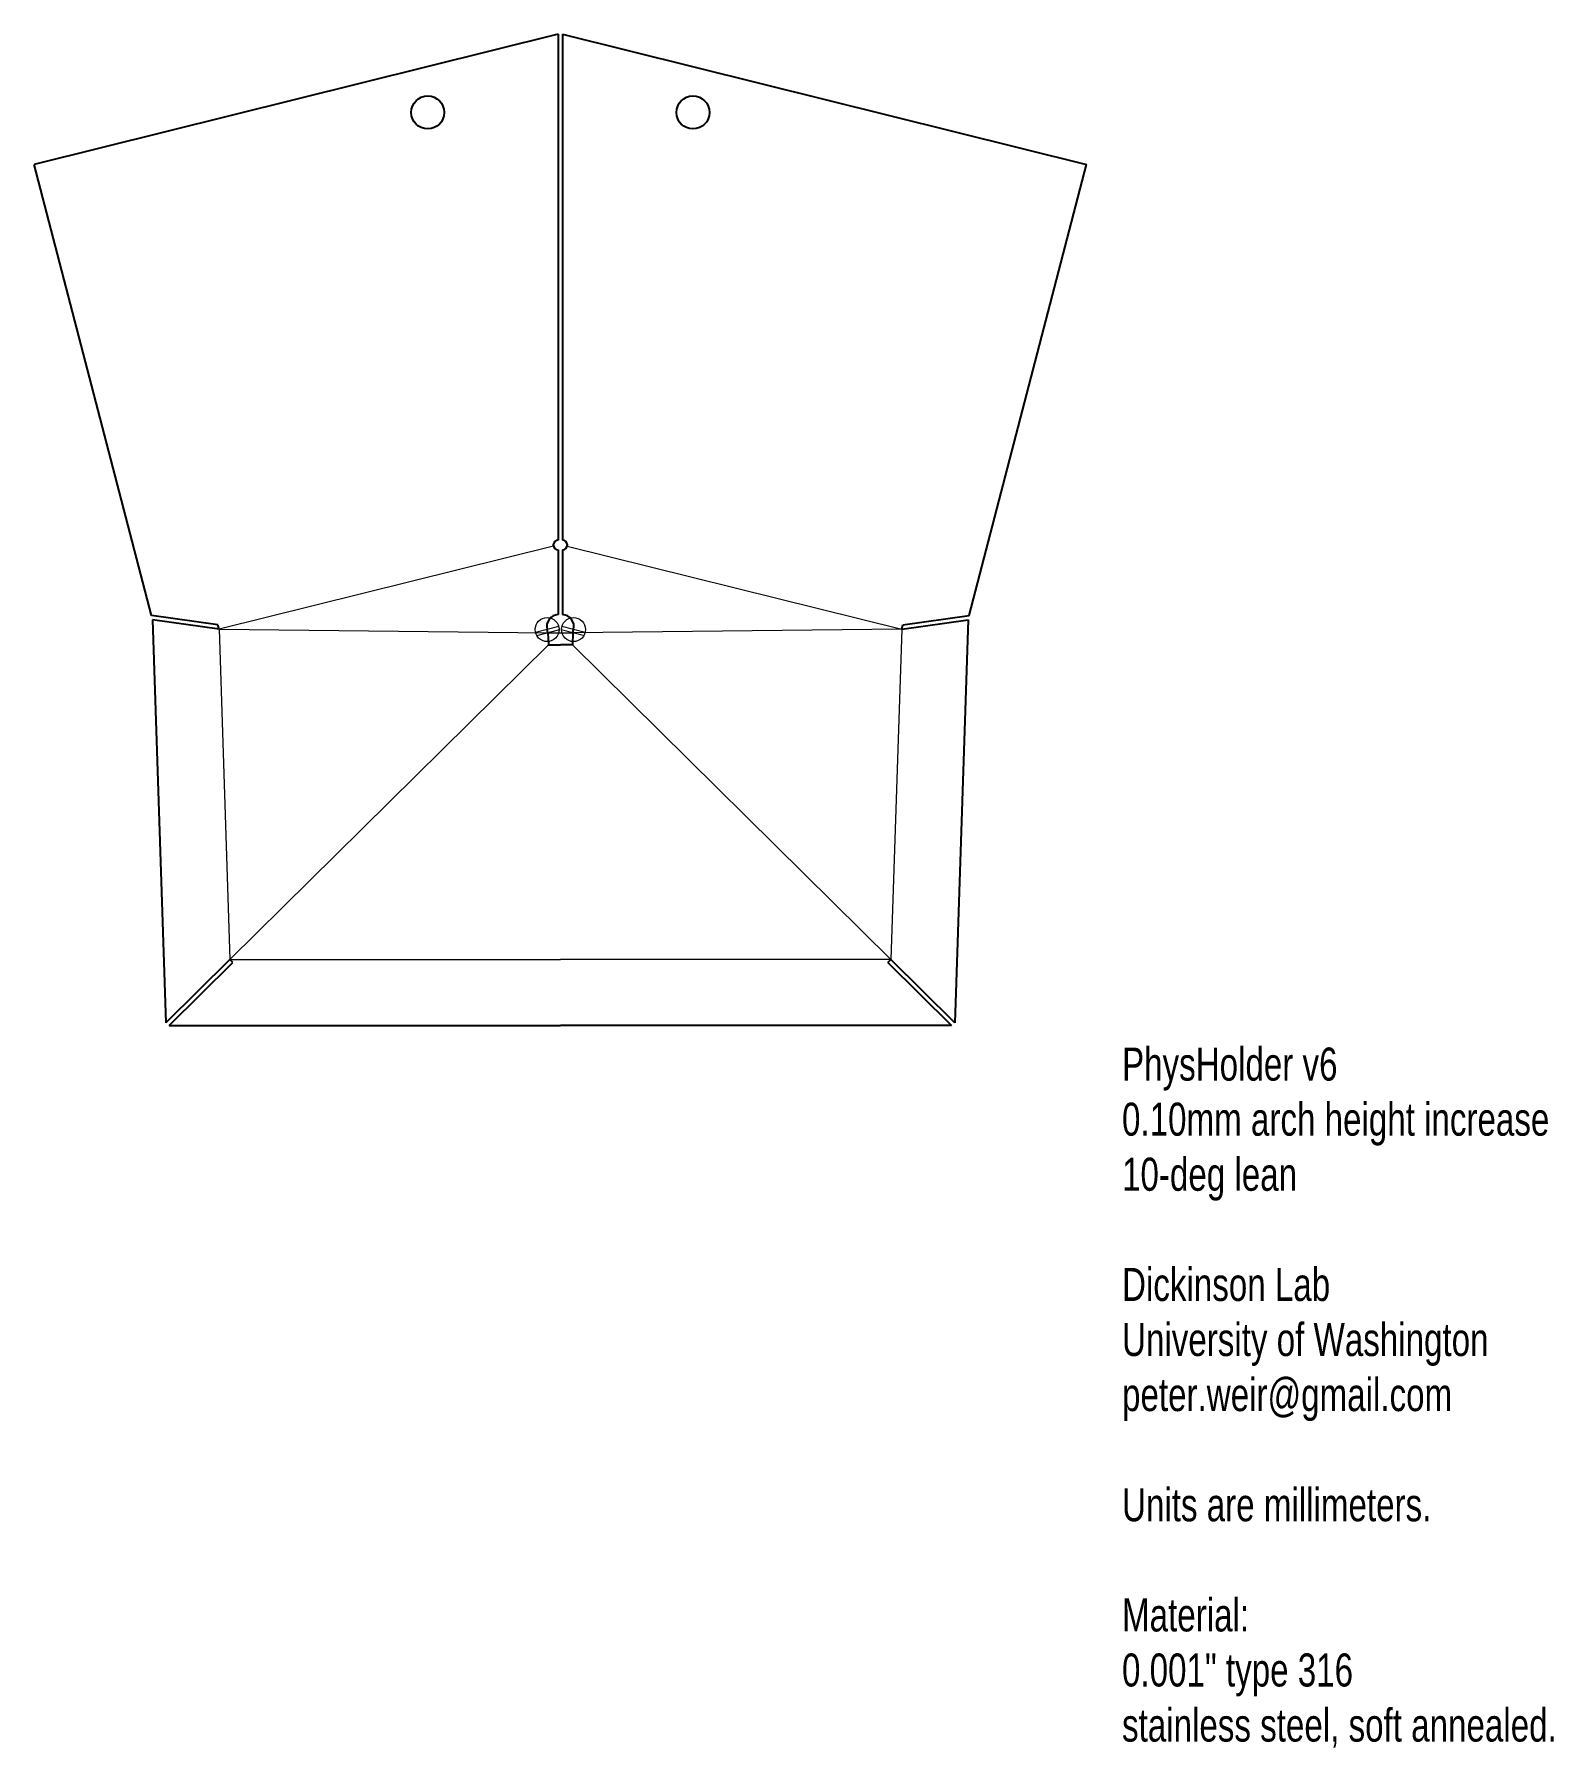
# Model space of a CAD drawing. Header units: millimetres. Extents: x -15.9 to 30.1, y -34.2 to 17.7.
import ezdxf

# ---------------------------------------------------------------- set-up
doc = ezdxf.new("R2010")
doc.units = ezdxf.units.MM
for name, color, linetype, lineweight in [('Construction', 39, 'CONTINUOUS', 0), ('Dimensions', 3, 'CONTINUOUS', 0), ('Folds', 8, 'CONTINUOUS', 0)]:
    doc.layers.add(name, color=color, linetype=linetype, lineweight=lineweight)
doc.layers.add('Outline', color=7, linetype='CONTINUOUS')
doc.styles.get("Standard").update_dxf_attribs({"font": 'txt', "width": 0.75})

msp = doc.modelspace()

# ---------------------------------------------------------------- linework, layer by layer
at = {"layer": 'Construction'}
for p, q in [((-0.049, -0.259), (-0.751, -0.442)), ((-0.024, -0.356), (-0.726, -0.539)), ((-0.375, -0.447), (0.375, -0.447)), ((0.726, -0.539), (0.024, -0.356)), ((0.751, -0.442), (0.049, -0.259))]:
    msp.add_line(p, q, dxfattribs=at)
for centre in [(-0.4, -0.35), (0.4, -0.35)]:
    msp.add_circle(centre, 0.363, dxfattribs=at)
at = {"layer": 'Folds'}
for p, q in [((-0.209, 2.174), (-10.331, -0.342)), ((0.209, 2.174), (10.331, -0.342)), ((-10.331, -0.342), (-10, -10.337)), ((-10.331, -0.342), (-0.375, -0.447)), ((10.331, -0.342), (0.375, -0.447)), ((10.331, -0.342), (10, -10.337)), ((-10, -10.337), (-0.363, -0.81)), ((10, -10.337), (0.363, -0.81)), ((-10, -10.337), (0, -10.337)), ((10, -10.337), (0, -10.337)), ((10, -10.337), (0, -10.337))]:
    msp.add_line(p, q, dxfattribs=at)
at = {"layer": 'Outline'}
for p, q in [((-0.064, 17.667), (-15.922, 13.724)), ((-0.064, 17.667), (-0.064, 2.36)), ((0.063, 17.667), (15.922, 13.724)), ((0.063, 17.667), (0.063, 2.36)), ((-12.377, 0.077), (-15.922, 13.724)), ((12.377, 0.077), (15.922, 13.724)), ((-0.064, 2.06), (-0.064, 0.104)), ((0.063, 2.06), (0.063, 0.104)), ((-10.366, -0.209), (-12.377, 0.077)), ((10.366, -0.209), (12.377, 0.077)), ((-10.331, -0.342), (-12.342, -0.056)), ((-12.342, -0.056), (-11.938, -12.252)), ((-10.331, -0.342), (-10.366, -0.209)), ((-0.375, -0.447), (-0.4, -0.35)), ((-0.375, -0.447), (-0.363, -0.81)), ((0.375, -0.447), (0.363, -0.81)), ((0.375, -0.447), (0.4, -0.35)), ((10.331, -0.342), (12.342, -0.056)), ((10.331, -0.342), (10.366, -0.209)), ((12.342, -0.056), (11.938, -12.252)), ((-0.363, -0.81), (0, -0.81)), ((0.363, -0.81), (0, -0.81)), ((-11.932, -12.246), (-10, -10.337)), ((-9.911, -10.427), (-10, -10.337)), ((10, -10.337), (9.911, -10.427)), ((11.938, -12.252), (10, -10.337)), ((-11.842, -12.337), (-9.911, -10.427)), ((11.848, -12.343), (9.911, -10.427)), ((-11.842, -12.337), (0, -12.337)), ((9.875, -12.337), (0, -12.337)), ((11.842, -12.337), (0, -12.337))]:
    msp.add_line(p, q, dxfattribs=at)
for centre in [(-4.014, 15.301), (4.014, 15.301)]:
    msp.add_circle(centre, 0.5, dxfattribs=at)
for centre, radius, start, end in [((-0.064, 2.21), 0.15, 90, 270), ((0.063, 2.21), 0.15, 270, 90), ((-0.049, -0.259), 0.363, 92.3192, 194.5647), ((0.049, -0.259), 0.363, 345.4353, 87.6808)]:
    msp.add_arc(centre, radius, start, end, dxfattribs=at)

# ---------------------------------------------------------------- texts
at = {"layer": 'Dimensions', "insert": (17, -13), "char_height": 1, "width": 100, "attachment_point": 1}
msp.add_mtext('PhysHolder v6\\P0.10mm arch height increase\\P10-deg lean\\P\\PDickinson Lab\\PUniversity of Washington\\Ppeter.weir@gmail.com\\P\\PUnits are millimeters.\\P\\PMaterial:\\P0.001" type 316\\Pstainless steel, soft annealed.\\P', dxfattribs=at)

doc.saveas('drawing.dxf')
